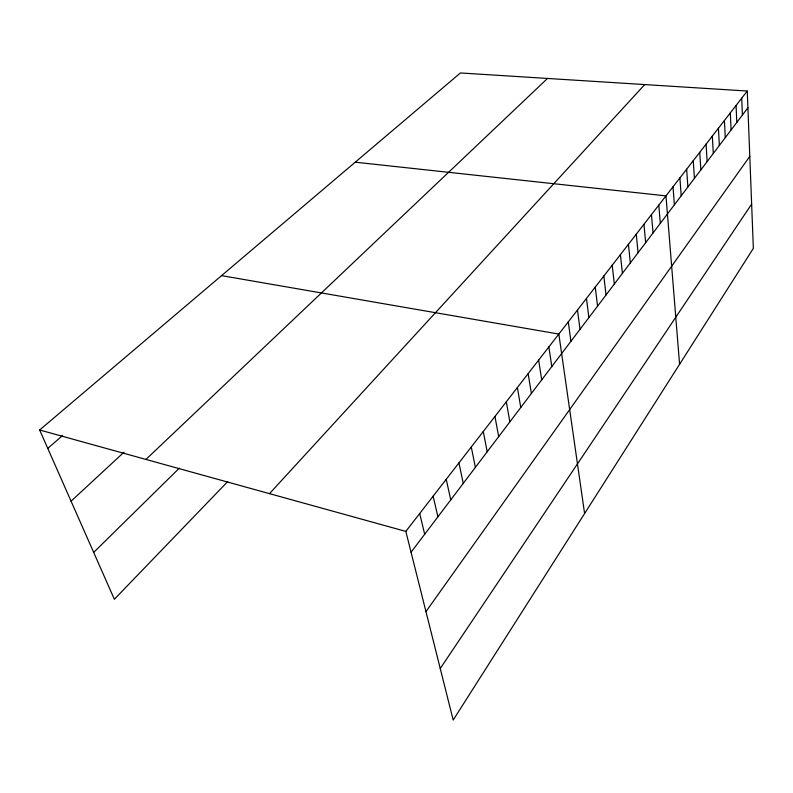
<?xml version="1.0" encoding="UTF-8"?>
<svg xmlns="http://www.w3.org/2000/svg" width="793" height="793" viewBox="0 0 793 793"><rect width="100%" height="100%" fill="white"/><g stroke="black" fill="none" stroke-linecap="round" stroke-linejoin="round"><path stroke-width="1.19" d="M440.244 668.529L751.635 204.098M425.96 611.611L749.791 156.35M411.061 552.235L747.918 107.779M747.264 91.036L753.35 248.378L453.18 720.044L405.828 531.399L747.264 91.036L460.406 72.956L39.65 429.994L114.37 599.27L227.76 481.529M269.501 493.642L644.719 84.573M93.683 552.404L179.327 468.167M145.942 459.434L547.507 78.448M71.073 501.186L123.986 452.208M47.768 448.382L62.637 435.466M355.254 162.188L665.971 195.881L679.581 364.294M221.554 275.637L558.827 334.071L584.6 513.547M39.65 429.994L405.828 531.399M419.695 513.517L424.681 534.264M433.147 496.15L437.905 516.808M446.221 479.299L450.751 499.858M458.919 462.914L463.241 483.383M471.27 446.994L475.384 467.364M483.274 431.511L487.189 451.772M494.941 416.454L498.688 436.616M506.311 401.803L509.869 421.856M517.373 387.539L520.763 407.483M528.138 373.642L531.379 393.477M538.635 360.111L541.718 379.837M548.855 346.928L551.799 366.544M568.264 321.899L570.93 341.297M577.473 310.023L580.02 329.303M586.463 298.426L588.892 317.596M595.246 287.096L597.565 306.157M603.83 276.023L606.03 294.976M612.216 265.209L614.317 284.053M620.413 254.632L622.406 273.367M628.433 244.294L630.326 262.929M636.273 234.193L638.068 252.709M643.936 224.3L645.651 242.708M651.44 214.625L653.065 232.924M658.785 205.159L660.321 223.348M673.009 186.811L674.387 204.792M679.898 177.919L681.207 195.792M686.649 169.216L687.888 186.979M693.26 160.682L694.43 178.346M699.743 152.325L700.843 169.88M706.097 144.128L707.138 161.584M712.322 136.099L713.303 153.446M718.428 128.218L719.35 145.466M724.425 120.496L725.278 137.645M730.294 112.923L731.096 129.963M736.063 105.489L736.806 122.429M741.713 98.193L742.417 115.035"/></g></svg>
